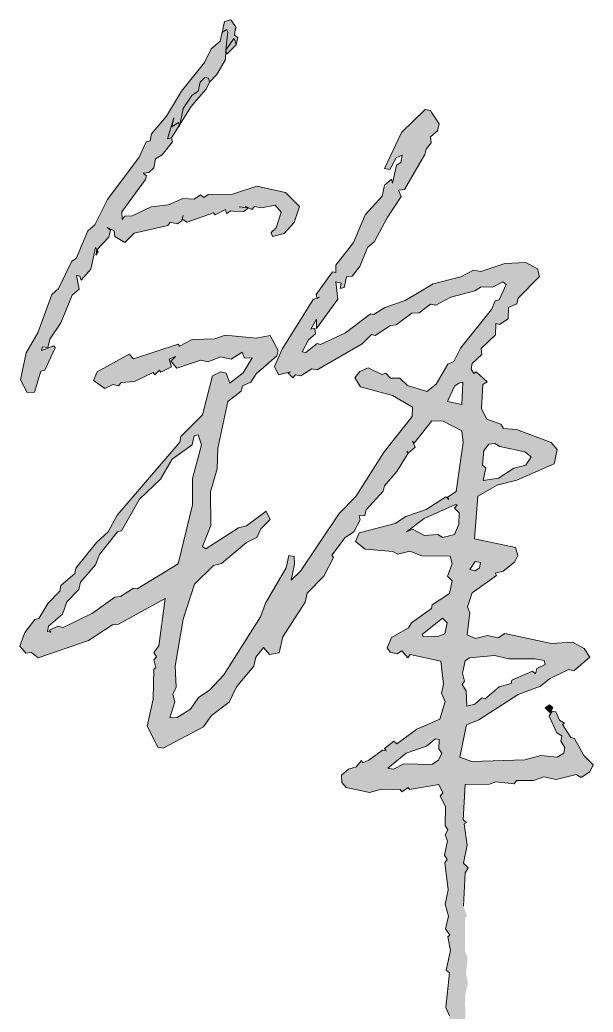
# Model space of a CAD drawing. Extents: x 2430613 to 2739493, y -1540945 to -971137.
# Drawn here: x 2628645 to 2628995, y -1276031 to -1275425 of the extents above; entities that cross this region are included whole.
import ezdxf

# ---------------------------------------------------------------- set-up
doc = ezdxf.new("R2010")
doc.units = 0
doc.header["$LTSCALE"] = 1000
doc.header["$MEASUREMENT"] = 0
doc.layers.get('0').update_dxf_attribs({"linetype": 'CONTINUOUS'})
doc.layers.add('0S-图框文字', color=51, linetype='CONTINUOUS', lineweight=18)
doc.layers.add('照明平面标注层', color=111, linetype='CONTINUOUS')

# ---------------------------------------------------------------- blocks, each defined once
blk = doc.blocks.new('BW-460928421', base_point=(-406732.85, -216322.27, -10798340.64))
at = {"layer": '0S-图框文字'}
for points in [[(-405805.57, -215590.72), (-405800.64, -215583.75), (-405799.78, -215585.08), (-405799.15, -215587.51), (-405798.21, -215583.12), (-405800.17, -215581.56), (-405799.87, -215578.25), (-405799.23, -215577.17), (-405800.1, -215575.84), (-405802.4, -215572.29), (-405806.44, -215573.34), (-405807.85, -215579.92), (-405805.19, -215578.19), (-405804.32, -215579.52)], [(-405812.99, -215690.02), (-405812.13, -215691.35), (-405805.71, -215688.13), (-405805.08, -215690.56), (-405802.42, -215688.83), (-405801.32, -215689.07), (-405794.51, -215689.38), (-405791.73, -215687.1), (-405789.66, -215688.12), (-405788.09, -215686.16), (-405783.71, -215687.09), (-405775.33, -215685.44), (-405771.65, -215689.67), (-405774.85, -215699.3), (-405777.74, -215702.12), (-405777.11, -215704.55), (-405769.83, -215702.66), (-405763.81, -215695.92), (-405760.61, -215686.29), (-405769.07, -215677.61), (-405786.62, -215673.86), (-405801.41, -215678.73), (-405816.37, -215678.98), (-405819.03, -215680.71), (-405820.99, -215679.14), (-405824.98, -215681.73), (-405831.79, -215681.42), (-405840.64, -215685.27), (-405851.21, -215686.45), (-405862.71, -215692.02), (-405867.33, -215692.18), (-405868.9, -215694.14), (-405869.06, -215689.52), (-405854.51, -215669.7), (-405854.04, -215667.5), (-405856, -215665.94), (-405852.48, -215665.55), (-405849.58, -215662.72), (-405849.35, -215661.63), (-405848.41, -215657.24), (-405844.42, -215654.65), (-405838.17, -215646.82), (-405838.79, -215644.39), (-405841.22, -215645.02), (-405837.32, -215632.1), (-405838.49, -215637.58), (-405834.5, -215634.99), (-405834.02, -215636.83), (-405833.6, -215636.16), (-405831.53, -215626.45), (-405826.37, -215618.38), (-405822.38, -215615.8), (-405821.21, -215610.31), (-405818.31, -215607.49), (-405816.12, -215607.96), (-405815.49, -215610.39), (-405811.03, -215605.61), (-405805.64, -215596.44), (-405805.57, -215590.72), (-405804.32, -215579.52), (-405805.19, -215578.19), (-405807.85, -215579.92), (-405809.02, -215585.4), (-405814.57, -215589.95), (-405818.63, -215598.25), (-405832.71, -215615.88), (-405841.7, -215631.16), (-405850.86, -215641.82), (-405851.79, -215646.2), (-405854.22, -215646.83), (-405858.52, -215656.23), (-405877.76, -215681.93), (-405883.49, -215693.2), (-405879.31, -215707.47), (-405876.95, -215705.03), (-405876.02, -215700.65), (-405877.97, -215699.08), (-405873.82, -215701.12), (-405873.43, -215704.64), (-405867.32, -215708.24), (-405861.53, -215702.59), (-405841.02, -215697.8), (-405839.45, -215695.84), (-405835.07, -215696.77), (-405832.41, -215695.05), (-405832.17, -215693.95), (-405829.12, -215695.75)], [(-405805.57, -215590.72), (-405804.94, -215593.15), (-405799.15, -215587.51), (-405799.78, -215585.08), (-405800.64, -215583.75)], [(-405815.49, -215610.39), (-405816.12, -215607.96), (-405818.31, -215607.49), (-405821.21, -215610.31), (-405822.38, -215615.8), (-405826.37, -215618.38), (-405831.53, -215626.45), (-405833.6, -215636.16), (-405826.68, -215625.2), (-405823.55, -215621.28), (-405817.52, -215614.54)], [(-405680.07, -215647.3), (-405680.47, -215643.78), (-405676.24, -215640.09), (-405675.3, -215635.71), (-405679.62, -215629.05), (-405680.48, -215627.72), (-405683.77, -215627.02), (-405697.92, -215640.81), (-405689.87, -215664.66), (-405683.9, -215654.51), (-405683.2, -215651.22)], [(-405834.02, -215636.83), (-405834.5, -215634.99), (-405838.49, -215637.58), (-405837.32, -215632.1), (-405841.22, -215645.02), (-405838.79, -215644.39)], [(-405689.87, -215664.66), (-405697.92, -215640.81), (-405698.24, -215641.13), (-405708.64, -215662.99), (-405705.35, -215663.69), (-405701.52, -215656.48), (-405697.76, -215654.99), (-405698.7, -215659.37), (-405701.36, -215661.1), (-405703.7, -215672.06), (-405704.32, -215669.64), (-405708.55, -215673.32), (-405709.95, -215679.9), (-405720.43, -215691.42), (-405727.47, -215708.26), (-405734.87, -215717.54), (-405731.01, -215728.99), (-405728.39, -215728.7), (-405723.69, -215722.82), (-405718.93, -215711.23), (-405714.7, -215707.55), (-405707.04, -215693.13), (-405698.52, -215680.05), (-405700.01, -215676.29), (-405696.49, -215675.9)], [(-405885.17, -215711.31), (-405884.3, -215712.64), (-405879.31, -215707.47), (-405883.49, -215693.2), (-405885.65, -215697.45), (-405889.87, -215701.13), (-405896.91, -215717.97), (-405899.57, -215719.7), (-405907.7, -215736.3), (-405911.92, -215739.99), (-405914.33, -215746.68), (-405905.58, -215755.19), (-405899.39, -215740.37), (-405895.17, -215736.68), (-405896.82, -215728.31), (-405894.63, -215728.78), (-405894, -215731.2), (-405887.97, -215724.46)], [(-405884.3, -215712.64), (-405885.01, -215715.93), (-405883.44, -215713.97)], [(-405737.14, -215742.88), (-405738.33, -215732.31), (-405735.04, -215733.01), (-405735.74, -215736.3), (-405733.31, -215735.67), (-405731.91, -215729.1), (-405731.01, -215728.99), (-405734.87, -215717.54), (-405738.42, -215721.98), (-405738.26, -215726.6), (-405740.45, -215726.13), (-405750.3, -215740.08), (-405749.75, -215742.2), (-405748.34, -215741.64), (-405749.67, -215742.5), (-405749.75, -215742.2), (-405752.1, -215743.13), (-405771.18, -215773.45), (-405775.71, -215783.95), (-405773.36, -215789.04), (-405766.08, -215787.15), (-405767.41, -215788.01), (-405764.58, -215790.91), (-405763.02, -215788.95), (-405759.73, -215789.65), (-405753.08, -215785.34), (-405749.79, -215786.04), (-405722.32, -215770.12), (-405718.42, -215766.31), (-405722.08, -215755.45), (-405732.35, -215763.39), (-405747.61, -215770.45), (-405749.8, -215769.99), (-405756.69, -215775.4), (-405758.88, -215774.93), (-405755.05, -215767.72), (-405750.83, -215764.04), (-405751.22, -215760.51), (-405753.65, -215761.14), (-405750.05, -215755.03), (-405750.13, -215760.75)], [(-405613.83, -215729.07), (-405615.09, -215724.21), (-405622.29, -215720.38), (-405635.06, -215721.1), (-405649.85, -215725.97), (-405654.24, -215725.03), (-405661.99, -215729.11), (-405667.64, -215730.57), (-405664.26, -215740.58), (-405653.52, -215737.79), (-405649.53, -215735.21), (-405642.72, -215735.51), (-405636.3, -215732.3), (-405634.34, -215733.86), (-405638.64, -215743.26), (-405641.06, -215743.89), (-405643.33, -215749.14), (-405656.01, -215765.02), (-405651.39, -215778.71), (-405649.18, -215776.55), (-405649.57, -215773.03), (-405640.89, -215764.56), (-405640.58, -215757.75), (-405638.39, -215758.22), (-405633.07, -215754.77), (-405632.76, -215747.95), (-405627.67, -215745.6), (-405626.97, -215742.31)], [(-405680.45, -215745.81), (-405677.16, -215746.51), (-405668.08, -215741.57), (-405664.26, -215740.58), (-405667.64, -215730.57), (-405678.97, -215733.51), (-405696.03, -215743.63), (-405708.4, -215747.87), (-405715.05, -215752.18), (-405717.25, -215751.71), (-405722.08, -215755.45), (-405718.42, -215766.31), (-405716.53, -215764.47), (-405714.34, -215764.94), (-405705.03, -215758.9), (-405701.5, -215758.51), (-405691.96, -215751.38), (-405687.34, -215751.21)], [(-405906.42, -215757.21), (-405905.58, -215755.19), (-405914.33, -215746.68), (-405920.36, -215763.41), (-405925.73, -215772.53), (-405913.41, -215780.5), (-405909.7, -215772.56), (-405910.56, -215771.23), (-405918.08, -215774.21), (-405917.61, -215772.02), (-405914.37, -215772.38), (-405913.15, -215767.24)], [(-405773.61, -215774.08), (-405778.55, -215765), (-405786.92, -215766.65), (-405806.03, -215764.87), (-405812.22, -215766.99), (-405826.07, -215767.47), (-405833.82, -215771.55), (-405834.69, -215770.22), (-405858.6, -215778.24), (-405855.11, -215790.16), (-405849.86, -215787.62), (-405849, -215788.95), (-405846.1, -215786.13), (-405845.24, -215787.46), (-405838.82, -215784.24), (-405840.08, -215779.39), (-405836.32, -215777.9), (-405839.22, -215780.72), (-405835.53, -215784.94), (-405820.74, -215780.07), (-405816.35, -215781.01), (-405808.84, -215778.03), (-405802.26, -215779.43), (-405795.61, -215775.12), (-405794.12, -215778.88), (-405789.5, -215778.72), (-405794.89, -215787.88), (-405803.11, -215794.15), (-405805.23, -215787.97), (-405808.52, -215787.27), (-405813.6, -215789.62), (-405819.85, -215813.51), (-405832.99, -215826.76), (-405833.69, -215830.04), (-405840.96, -215838.53), (-405839.66, -215842.98), (-405838.22, -215840.54), (-405826.02, -215831.68), (-405824.85, -215826.2), (-405822.42, -215825.57), (-405820.3, -215831.75), (-405825.84, -215852.35), (-405825.83, -215868.41), (-405828.74, -215880.29), (-405819.53, -215911.77), (-405813.11, -215905.51), (-405808.25, -215904.25), (-405792.92, -215891.48), (-405786.5, -215888.26), (-405784.23, -215883.01), (-405778.44, -215877.37), (-405780.8, -215872.28), (-405793, -215881.14), (-405797.86, -215882.4), (-405817.81, -215895.34), (-405819.77, -215893.77), (-405814.77, -215881.08), (-405814.95, -215860.41), (-405810.81, -215846.39), (-405810.43, -215833.86), (-405804.35, -215805.35), (-405796.13, -215799.08), (-405795.43, -215795.79), (-405790.34, -215793.44), (-405786.98, -215788.42), (-405774.31, -215777.37)], [(-405654.97, -215782.19), (-405651.39, -215778.71), (-405656.01, -215765.02), (-405662.1, -215772.65), (-405666.17, -215780.95), (-405669.92, -215782.44), (-405675.18, -215791.38), (-405666.21, -215796.56), (-405665.92, -215795.91), (-405663.26, -215794.18), (-405660.83, -215793.55), (-405661.1, -215799.51), (-405649.19, -215806.38), (-405648.53, -215795.03), (-405645.87, -215793.3), (-405652.61, -215787.28), (-405653.94, -215788.14), (-405655.67, -215785.48)], [(-405913.41, -215780.5), (-405925.73, -215772.53), (-405927.55, -215775.63), (-405931.06, -215792.08), (-405926.98, -215799.83), (-405922.36, -215799.67), (-405918.46, -215786.74), (-405916.03, -215786.11)], [(-405858.6, -215778.24), (-405861.85, -215779.33), (-405864.67, -215776.44), (-405884.16, -215787.18), (-405886.42, -215792.43), (-405879.45, -215797.36), (-405874.36, -215795), (-405871.07, -215795.7), (-405869.51, -215793.74), (-405861.37, -215793.19), (-405855.11, -215790.16)], [(-405710.97, -215788.39), (-405718.55, -215784.68), (-405723.64, -215787.03), (-405726.76, -215790.95), (-405723.31, -215796.27), (-405706.79, -215800.77)], [(-405627.99, -215822.34), (-405635.9, -215821.8), (-405637.63, -215819.14), (-405637.77, -215819.09), (-405632.76, -215833.93), (-405622.89, -215836.04), (-405618.97, -215839.17), (-405622.34, -215844.18), (-405628.75, -215845.84), (-405626.41, -215852.76), (-405604.95, -215843.3), (-405603.08, -215834.53), (-405606.77, -215830.31)], [(-405708.69, -215856.71), (-405701.11, -215848.01), (-405694.45, -215837.36), (-405699.05, -215823.73), (-405708.87, -215836.04), (-405726.15, -215863.3), (-405736.4, -215873.73), (-405759.93, -215908.83), (-405765.72, -215914.47), (-405763.62, -215904.6), (-405763.78, -215899.98), (-405767.07, -215899.28), (-405768.71, -215906.96), (-405781.29, -215928.35), (-405784.26, -215936.88), (-405803.37, -215966.98), (-405799.46, -215980.36), (-405799.1, -215979.57), (-405788.38, -215966.96), (-405787.21, -215961.47), (-405782.52, -215955.6), (-405778.84, -215959.82), (-405772.89, -215958.8), (-405770.78, -215948.93), (-405757.1, -215927.78), (-405755.93, -215922.29), (-405745.68, -215911.87), (-405739.82, -215900.51), (-405740.68, -215899.18), (-405732.63, -215888.29), (-405727.3, -215884.84), (-405723.47, -215877.63), (-405724.1, -215875.2), (-405720.58, -215874.81), (-405719.88, -215871.52), (-405709.4, -215860)], [(-405819.53, -215911.77), (-405828.74, -215880.29), (-405834.64, -215904.36), (-405859.68, -215919.65), (-405861.88, -215919.18), (-405869.86, -215924.36), (-405873.38, -215924.75), (-405886.92, -215934.47), (-405904.84, -215943.26), (-405908.13, -215942.56), (-405913.22, -215944.91), (-405912.36, -215946.24), (-405914.55, -215945.77), (-405913.85, -215942.48), (-405905.4, -215935.12), (-405902.66, -215927.67), (-405895.31, -215920.07), (-405894.38, -215915.69), (-405885.22, -215905.03), (-405882.72, -215898.68), (-405871.77, -215884.97), (-405869.35, -215884.34), (-405858.32, -215864.91), (-405845.42, -215852.76), (-405839.66, -215842.98), (-405840.96, -215838.53), (-405871.86, -215874.63), (-405877.49, -215884.9), (-405884.61, -215891.4), (-405897.12, -215907.08), (-405897.83, -215910.36), (-405906.28, -215917.73), (-405906.98, -215921.02), (-405914.33, -215928.62), (-405919.73, -215937.79), (-405922.15, -215938.42), (-405928.41, -215946.26), (-405931.38, -215954.79), (-405927.69, -215959.02), (-405924.17, -215958.62), (-405920.25, -215961.75), (-405889.33, -215951.15), (-405874.7, -215941.67), (-405871.17, -215941.27), (-405842.61, -215925.58), (-405846.5, -215954.56), (-405849.62, -215958.48), (-405847.9, -215961.14), (-405849.46, -215963.1), (-405848.21, -215967.95), (-405849.54, -215968.81), (-405849.99, -215987.06), (-405853.5, -216003.51), (-405847.07, -216016.34), (-405843.78, -216017.04), (-405819.2, -216003.94), (-405814.27, -215996.97), (-405803.4, -215988.97), (-405799.46, -215980.36), (-405803.37, -215966.98), (-405806.7, -215972.22), (-405815.62, -215981.78), (-405822.27, -215986.09), (-405827.2, -215993.07), (-405835.18, -215998.24), (-405839.8, -215998.4), (-405836.6, -215988.77), (-405837.86, -215983.92), (-405835.82, -215979.76), (-405836.54, -215967), (-405831.56, -215938.26), (-405824.68, -215916.8)], [(-405677.8, -215886.71), (-405684.23, -215887.15), (-405691.44, -215883.32), (-405695.2, -215884.81), (-405684.32, -215876.81), (-405681.56, -215875.57), (-405683.02, -215871.24), (-405683.15, -215871.33), (-405695.52, -215875.57), (-405702.17, -215879.88), (-405724.01, -215885.54), (-405726.28, -215890.79), (-405720.4, -215895.48), (-405703.49, -215896.8), (-405700.43, -215898.59), (-405693.15, -215896.71), (-405685.71, -215899.44), (-405673.45, -215899.6)], [(-405657.92, -215945.64), (-405667.64, -215916.82), (-405668.85, -215922.53), (-405679.5, -215929.43), (-405679.97, -215931.62), (-405682.24, -215933.27), (-405676.71, -215940.43), (-405673.23, -215937.64), (-405670.4, -215940.54), (-405671.75, -215946.84), (-405658.98, -215963.36), (-405656.6, -215961.82), (-405652.58, -215961.47), (-405657.05, -215948.22), (-405658.18, -215947.73)], [(-405671.75, -215946.84), (-405671.81, -215947.12), (-405675.56, -215948.61), (-405684.8, -215948.93), (-405685.67, -215947.6), (-405676.71, -215940.43), (-405682.24, -215933.27), (-405692.17, -215940.48), (-405693.97, -215943.53), (-405704.38, -215949.34), (-405706.88, -215955.68), (-405705.15, -215958.34), (-405700.77, -215959.28), (-405698.11, -215957.55), (-405694.42, -215961.78), (-405692.86, -215959.82), (-405674.22, -215963.8), (-405672.64, -215977.89), (-405673.81, -215983.37), (-405671.46, -215988.46), (-405672.2, -215990.79), (-405656.97, -216002.12), (-405650.93, -215999.72), (-405641.69, -215993.73), (-405644.71, -215984.78), (-405647.03, -215986.79), (-405649.22, -215986.33), (-405653.45, -215990.01), (-405658.3, -215991.27), (-405658.62, -215982.03), (-405661.21, -215978.04), (-405659.64, -215976.08), (-405660.9, -215971.22), (-405659.26, -215963.55), (-405658.98, -215963.36)], [(-405592.62, -215952.93), (-405593.81, -215952.29), (-405606.58, -215953.01), (-405635.08, -215946.93), (-405639.07, -215949.51), (-405645.65, -215948.11), (-405652.93, -215950), (-405657.05, -215948.22), (-405652.58, -215961.47), (-405641.41, -215960.48), (-405632.64, -215962.35), (-405616.59, -215962.33), (-405611.11, -215963.5), (-405610.48, -215965.93), (-405615.57, -215968.28), (-405616.27, -215971.57), (-405618.23, -215970.01), (-405630.83, -215975.35), (-405631.3, -215977.54), (-405638.58, -215979.43), (-405644.71, -215984.78), (-405641.69, -215993.73), (-405626.98, -215984.19), (-405613.29, -215979.09), (-405607.73, -215974.54), (-405596.22, -215968.97), (-405592.94, -215969.67), (-405588.29, -215965.76)], [(-405586.61, -215956.12), (-405592.62, -215952.93), (-405588.29, -215965.76), (-405583.15, -215961.44)], [(-405658.44, -216002.7), (-405656.97, -216002.12), (-405672.2, -215990.79), (-405674.89, -215999.19), (-405688.82, -216005.39), (-405690.64, -216006.71), (-405683.39, -216015.93), (-405683.02, -216015.8), (-405677.46, -216011.25), (-405675.27, -216011.72), (-405675.35, -216017.44), (-405673.62, -216020.1), (-405675.65, -216024.25), (-405676.44, -216024.76), (-405659.72, -216046), (-405659.35, -216039.19), (-405644.4, -216038.94), (-405640.64, -216037.45), (-405629.44, -216038.69), (-405627.88, -216036.73), (-405627.19, -216036.73), (-405631.37, -216024.34), (-405655.21, -216025.17), (-405662.66, -216022.44)], [(-405605.76, -215992.16), (-405607.72, -215990.59), (-405610.38, -215992.32), (-405607.55, -215995.21)], [(-405586.78, -216021.43), (-405592.58, -216011.02), (-405594.78, -216010.55), (-405599.95, -216002.57), (-405598.62, -216001.7), (-405601.68, -215999.91), (-405604.03, -215994.82), (-405606.22, -215994.35), (-405608.02, -215997.41), (-405603.31, -216007.58), (-405600.26, -216009.38), (-405600.96, -216012.67), (-405598.37, -216016.66), (-405599.07, -216019.95), (-405603.07, -216022.54), (-405613.17, -216021.53), (-405622.88, -216024.04), (-405631.37, -216024.34), (-405627.19, -216036.73), (-405617.54, -216036.65), (-405611.36, -216034.53), (-405603.68, -216036.16), (-405591.55, -216033.02), (-405588.49, -216034.82), (-405583.17, -216031.37), (-405581.14, -216027.22)], [(-405658.06, -216076.15), (-405659.88, -216063.15), (-405658.55, -216062.29), (-405660.51, -216060.72), (-405659.72, -216046), (-405676.44, -216024.76), (-405679.64, -216026.84), (-405696.79, -216026.62), (-405703.21, -216029.83), (-405706.5, -216029.13), (-405695.39, -216020.04), (-405683.39, -216015.93), (-405690.64, -216006.71), (-405701.03, -216014.25), (-405702.99, -216012.69), (-405708.55, -216017.23), (-405707.68, -216018.56), (-405709.88, -216018.09), (-405718.09, -216024.37), (-405721.85, -216025.86), (-405722.71, -216024.53), (-405725.84, -216028.45), (-405730.69, -216029.7), (-405734.92, -216033.39), (-405734.76, -216038.01), (-405731.94, -216040.9), (-405717.68, -216043.94), (-405710.4, -216042.06), (-405698.97, -216042.2), (-405698.11, -216043.53), (-405694.12, -216040.94), (-405693.25, -216042.27), (-405675.4, -216039.2), (-405673.05, -216044.29), (-405674.61, -216046.25), (-405671.4, -216052.67), (-405671.54, -216064.1), (-405669.82, -216066.76), (-405671.62, -216069.82), (-405670.13, -216073.58), (-405672, -216082.35), (-405670.27, -216085.01), (-405671.84, -216086.97), (-405669.63, -216103.49), (-405671.5, -216112.26), (-405669.61, -216119.54), (-405671.25, -216127.21), (-405668.66, -216131.21), (-405669.99, -216132.07), (-405668.34, -216140.44), (-405670.91, -216152.51), (-405668.96, -216154.07), (-405671.21, -216175.37), (-405668.85, -216180.46), (-405671.19, -216191.42), (-405669.47, -216194.08), (-405671.26, -216197.14), (-405671.34, -216202.86), (-405669.38, -216204.42), (-405671.88, -216210.76), (-405671.63, -216225.72), (-405675.53, -216238.64), (-405674.58, -216250.31), (-405676.15, -216252.27), (-405674.42, -216254.93), (-405677.08, -216256.66), (-405675.12, -216258.22), (-405676.53, -216264.8), (-405675.34, -216275.37), (-405677.14, -216278.42), (-405675.42, -216281.08), (-405677.99, -216293.15), (-405670.44, -216322.27), (-405669.83, -216308.64), (-405664.22, -216282.33), (-405665.71, -216278.57), (-405665.49, -216261.42), (-405663.69, -216258.37), (-405665.65, -216256.8), (-405663.85, -216253.75), (-405664.88, -216247.8), (-405660.9, -216229.16), (-405658.65, -216207.86), (-405658.74, -216197.52), (-405660.46, -216194.86), (-405658.9, -216192.9), (-405659.47, -216168.7), (-405657.6, -216159.93), (-405658.85, -216155.08), (-405657.84, -216144.98), (-405659.34, -216141.22), (-405659.51, -216120.55), (-405658.18, -216119.68), (-405660.3, -216113.5), (-405659.38, -216093.06), (-405657.58, -216090.01), (-405660.4, -216087.11)]]:
    blk.add_hatch(color=256, dxfattribs=at).paths.add_polyline_path(points)
h = blk.add_hatch(color=256, dxfattribs=at)
h.paths.add_polyline_path([(-405670.22, -215805.31), (-405666.21, -215796.56), (-405675.18, -215791.38), (-405677.12, -215794.66), (-405682.67, -215799.21), (-405694.5, -215795.54), (-405699.28, -215791.08), (-405705, -215791.01), (-405707.82, -215788.11), (-405710.24, -215788.74), (-405710.97, -215788.39), (-405706.79, -215800.77), (-405703.81, -215801.58), (-405691.59, -215808.77), (-405691.66, -215814.49), (-405699.05, -215823.73), (-405695.11, -215835.4), (-405694.15, -215836.89), (-405689.92, -215833.2), (-405691.41, -215829.44), (-405690.55, -215830.77), (-405679.6, -215817.06), (-405672.79, -215817.37), (-405661.43, -215823.23), (-405660.64, -215830.28), (-405664.76, -215860.35), (-405670.08, -215863.8), (-405669.22, -215865.13), (-405671.18, -215863.57), (-405683.02, -215871.24), (-405681.56, -215875.57), (-405665.3, -215868.26), (-405664.21, -215868.49), (-405665.77, -215870.45), (-405662.95, -215873.35), (-405663.26, -215880.16), (-405665.76, -215886.5), (-405673.04, -215888.39), (-405676.09, -215886.59), (-405677.8, -215886.71), (-405673.45, -215899.6), (-405668.56, -215899.66), (-405667.31, -215904.51), (-405669.64, -215910.88), (-405668.88, -215913.15), (-405667.22, -215914.85), (-405667.64, -215916.82), (-405657.92, -215945.64), (-405656.47, -215934.34), (-405657.96, -215930.58), (-405655, -215922.04), (-405640.13, -215911.46), (-405640.99, -215910.13), (-405636.14, -215908.87), (-405629.25, -215903.46), (-405627.22, -215899.31), (-405628.48, -215894.46), (-405653.69, -215889.08), (-405651.6, -215863.16), (-405639.86, -215856.49), (-405627.73, -215853.35), (-405626.41, -215852.76), (-405628.75, -215845.84), (-405629.62, -215846.07), (-405638.93, -215852.1), (-405648.4, -215853.52), (-405646.77, -215845.85), (-405648.72, -215844.28), (-405647.95, -215835.28), (-405644.82, -215831.36), (-405641.3, -215830.96), (-405638.24, -215832.76), (-405632.76, -215833.93), (-405637.77, -215819.09), (-405646.17, -215816.17), (-405649.38, -215809.75), (-405649.19, -215806.38), (-405661.1, -215799.51), (-405661.44, -215807.18)])
h.paths.add_polyline_path([(-405653.21, -215902.94), (-405649.92, -215903.64), (-405650.62, -215906.93), (-405653.29, -215908.65), (-405656.57, -215907.95)], flags=16)
for p, q in [((-405815.49, -215610.39, -4.41), (-405817.52, -215614.54, -4.41)), ((-405817.52, -215614.54, -4.41), (-405823.55, -215621.28, -4.41)), ((-405823.55, -215621.28, -4.41), (-405826.68, -215625.2, -4.41)), ((-405826.68, -215625.2, -4.41), (-405838.79, -215644.39, -4.41)), ((-405675.3, -215635.71, -4.41), (-405679.62, -215629.05, -4.41)), ((-405680.47, -215643.78, -4.41), (-405676.24, -215640.09, -4.41)), ((-405676.24, -215640.09, -4.41), (-405675.3, -215635.71, -4.41)), ((-405683.2, -215651.22, -4.41), (-405680.07, -215647.3, -4.41)), ((-405680.07, -215647.3, -4.41), (-405680.47, -215643.78, -4.41)), ((-405683.9, -215654.51, -4.41), (-405683.2, -215651.22, -4.41)), ((-405696.49, -215675.9, -4.41), (-405683.9, -215654.51, -4.41)), ((-405700.01, -215676.29, -4.41), (-405696.49, -215675.9, -4.41)), ((-405698.52, -215680.05, -4.41), (-405700.01, -215676.29, -4.41)), ((-405707.04, -215693.13, -4.41), (-405698.52, -215680.05, -4.41)), ((-405714.7, -215707.55, -4.41), (-405707.04, -215693.13, -4.41)), ((-405718.93, -215711.23, -4.41), (-405714.7, -215707.55, -4.41)), ((-405723.69, -215722.82, -4.41), (-405718.93, -215711.23, -4.41)), ((-405728.39, -215728.7, -4.41), (-405723.69, -215722.82, -4.41)), ((-405654.24, -215725.03, -4.41), (-405661.99, -215729.11, -4.41)), ((-405649.85, -215725.97, -4.41), (-405654.24, -215725.03, -4.41)), ((-405635.06, -215721.1, -4.41), (-405649.85, -215725.97, -4.41)), ((-405622.29, -215720.38, -4.41), (-405635.06, -215721.1, -4.41)), ((-405615.09, -215724.21, -4.41), (-405622.29, -215720.38, -4.41)), ((-405613.83, -215729.07, -4.41), (-405615.09, -215724.21, -4.41)), ((-405737.14, -215742.88, -4.41), (-405738.33, -215732.31, -4.41)), ((-405738.33, -215732.31, -4.41), (-405735.04, -215733.01, -4.41)), ((-405733.31, -215735.67, -4.41), (-405731.91, -215729.1, -4.41)), ((-405731.91, -215729.1, -4.41), (-405728.39, -215728.7, -4.41)), ((-405661.99, -215729.11, -4.41), (-405678.97, -215733.51, -4.41)), ((-405626.97, -215742.31, -4.41), (-405613.83, -215729.07, -4.41)), ((-405735.04, -215733.01, -4.41), (-405735.74, -215736.3, -4.41)), ((-405735.74, -215736.3, -4.41), (-405733.31, -215735.67, -4.41)), ((-405678.97, -215733.51, -4.41), (-405696.03, -215743.63, -4.41)), ((-405750.13, -215760.75, -4.41), (-405737.14, -215742.88, -4.41)), ((-405696.03, -215743.63, -4.41), (-405708.4, -215747.87, -4.41)), ((-405627.67, -215745.6, -4.41), (-405626.97, -215742.31, -4.41)), ((-405708.4, -215747.87, -4.41), (-405715.05, -215752.18, -4.41)), ((-405633.07, -215754.77, -4.41), (-405632.76, -215747.95, -4.41)), ((-405632.76, -215747.95, -4.41), (-405627.67, -215745.6, -4.41)), ((-405753.65, -215761.14, -4.41), (-405750.05, -215755.03, -4.41)), ((-405750.05, -215755.03, -4.41), (-405750.13, -215760.75, -4.41)), ((-405717.25, -215751.71, -4.41), (-405732.35, -215763.39, -4.41)), ((-405715.05, -215752.18, -4.41), (-405717.25, -215751.71, -4.41)), ((-405638.39, -215758.22, -4.41), (-405633.07, -215754.77, -4.41)), ((-405751.22, -215760.51, -4.41), (-405753.65, -215761.14, -4.41)), ((-405750.83, -215764.04, -4.41), (-405751.22, -215760.51, -4.41)), ((-405640.89, -215764.56, -4.41), (-405640.58, -215757.75, -4.41)), ((-405640.58, -215757.75, -4.41), (-405638.39, -215758.22, -4.41)), ((-405758.88, -215774.93, -4.41), (-405755.05, -215767.72, -4.41)), ((-405755.05, -215767.72, -4.41), (-405750.83, -215764.04, -4.41)), ((-405732.35, -215763.39, -4.41), (-405747.61, -215770.45, -4.41)), ((-405649.57, -215773.03, -4.41), (-405640.89, -215764.56, -4.41)), ((-405749.8, -215769.99, -4.41), (-405756.69, -215775.4, -4.41)), ((-405747.61, -215770.45, -4.41), (-405749.8, -215769.99, -4.41)), ((-405649.18, -215776.55, -4.41), (-405649.57, -215773.03, -4.41)), ((-405756.69, -215775.4, -4.41), (-405758.88, -215774.93, -4.41)), ((-405654.97, -215782.19, -4.41), (-405649.18, -215776.55, -4.41)), ((-405655.67, -215785.48, -4.41), (-405654.97, -215782.19, -4.41)), ((-405653.94, -215788.14, -4.41), (-405655.67, -215785.48, -4.41)), ((-405652.61, -215787.28, -4.41), (-405653.94, -215788.14, -4.41)), ((-405645.87, -215793.3, -4.41), (-405652.61, -215787.28, -4.41)), ((-405649.38, -215809.75, -4.41), (-405648.53, -215795.03, -4.41)), ((-405648.53, -215795.03, -4.41), (-405645.87, -215793.3, -4.41)), ((-405646.17, -215816.17, -4.41), (-405649.38, -215809.75, -4.41)), ((-405637.63, -215819.14, -4.41), (-405646.17, -215816.17, -4.41)), ((-405635.9, -215821.8, -4.41), (-405637.63, -215819.14, -4.41)), ((-405627.99, -215822.34, -4.41), (-405635.9, -215821.8, -4.41)), ((-405606.77, -215830.31, -4.41), (-405627.99, -215822.34, -4.41)), ((-405603.08, -215834.53, -4.41), (-405606.77, -215830.31, -4.41)), ((-405604.95, -215843.3, -4.41), (-405603.08, -215834.53, -4.41)), ((-405627.73, -215853.35, -4.41), (-405604.95, -215843.3, -4.41)), ((-405639.86, -215856.49, -4.41), (-405627.73, -215853.35, -4.41)), ((-405651.6, -215863.16, -4.41), (-405639.86, -215856.49, -4.41)), ((-405653.69, -215889.08, -4.41), (-405651.6, -215863.16, -4.41)), ((-405628.48, -215894.46, -4.41), (-405653.69, -215889.08, -4.41)), ((-405627.22, -215899.31, -4.41), (-405628.48, -215894.46, -4.41)), ((-405629.25, -215903.46, -4.41), (-405627.22, -215899.31, -4.41)), ((-405636.14, -215908.87, -4.41), (-405629.25, -215903.46, -4.41)), ((-405655, -215922.04, -4.41), (-405640.13, -215911.46, -4.41)), ((-405640.99, -215910.13, -4.41), (-405636.14, -215908.87, -4.41)), ((-405640.13, -215911.46, -4.41), (-405640.99, -215910.13, -4.41)), ((-405657.96, -215930.58, -4.41), (-405655, -215922.04, -4.41)), ((-405656.47, -215934.34, -4.41), (-405657.96, -215930.58, -4.41)), ((-405658.18, -215947.73, -4.41), (-405656.47, -215934.34, -4.41)), ((-405652.93, -215950, -4.41), (-405658.18, -215947.73, -4.41)), ((-405645.65, -215948.11, -4.41), (-405652.93, -215950, -4.41)), ((-405639.07, -215949.51, -4.41), (-405645.65, -215948.11, -4.41)), ((-405635.08, -215946.93, -4.41), (-405639.07, -215949.51, -4.41)), ((-405606.58, -215953.01, -4.41), (-405635.08, -215946.93, -4.41)), ((-405593.81, -215952.29, -4.41), (-405606.58, -215953.01, -4.41)), ((-405586.61, -215956.12, -4.41), (-405593.81, -215952.29, -4.41)), ((-405583.15, -215961.44, -4.41), (-405586.61, -215956.12, -4.41)), ((-405592.94, -215969.67, -4.41), (-405583.15, -215961.44, -4.41)), ((-405613.29, -215979.09, -4.41), (-405607.73, -215974.54, -4.41)), ((-405607.73, -215974.54, -4.41), (-405596.22, -215968.97, -4.41)), ((-405596.22, -215968.97, -4.41), (-405592.94, -215969.67, -4.41)), ((-405626.98, -215984.19, -4.41), (-405613.29, -215979.09, -4.41)), ((-405650.93, -215999.72, -4.41), (-405626.98, -215984.19, -4.41)), ((-405606.22, -215994.35, -4.41), (-405608.02, -215997.41, -4.41)), ((-405608.02, -215997.41, -4.41), (-405603.31, -216007.58, -4.41)), ((-405604.03, -215994.82, -4.41), (-405606.22, -215994.35, -4.41)), ((-405601.68, -215999.91, -4.41), (-405604.03, -215994.82, -4.41)), ((-405662.66, -216022.44, -4.41), (-405658.44, -216002.7, -4.41)), ((-405658.44, -216002.7, -4.41), (-405650.93, -215999.72, -4.41)), ((-405598.62, -216001.7, -4.41), (-405601.68, -215999.91, -4.41)), ((-405599.95, -216002.57, -4.41), (-405598.62, -216001.7, -4.41)), ((-405594.78, -216010.55, -4.41), (-405599.95, -216002.57, -4.41)), ((-405603.31, -216007.58, -4.41), (-405600.26, -216009.38, -4.41)), ((-405600.26, -216009.38, -4.41), (-405600.96, -216012.67, -4.41)), ((-405592.58, -216011.02, -4.41), (-405594.78, -216010.55, -4.41)), ((-405586.78, -216021.43, -4.41), (-405592.58, -216011.02, -4.41)), ((-405600.96, -216012.67, -4.41), (-405598.37, -216016.66, -4.41)), ((-405598.37, -216016.66, -4.41), (-405599.07, -216019.95, -4.41)), ((-405655.21, -216025.17, -4.41), (-405662.66, -216022.44, -4.41)), ((-405613.17, -216021.53, -4.41), (-405622.88, -216024.04, -4.41)), ((-405603.07, -216022.54, -4.41), (-405613.17, -216021.53, -4.41)), ((-405599.07, -216019.95, -4.41), (-405603.07, -216022.54, -4.41)), ((-405581.14, -216027.22, -4.41), (-405586.78, -216021.43, -4.41)), ((-405622.88, -216024.04, -4.41), (-405655.21, -216025.17, -4.41)), ((-405583.17, -216031.37, -4.41), (-405581.14, -216027.22, -4.41)), ((-405617.54, -216036.65, -4.41), (-405611.36, -216034.53, -4.41)), ((-405611.36, -216034.53, -4.41), (-405603.68, -216036.16, -4.41)), ((-405603.68, -216036.16, -4.41), (-405591.55, -216033.02, -4.41)), ((-405591.55, -216033.02, -4.41), (-405588.49, -216034.82, -4.41)), ((-405588.49, -216034.82, -4.41), (-405583.17, -216031.37, -4.41)), ((-405660.51, -216060.72, -4.41), (-405659.35, -216039.19, -4.41)), ((-405659.35, -216039.19, -4.41), (-405644.4, -216038.94, -4.41)), ((-405644.4, -216038.94, -4.41), (-405640.64, -216037.45, -4.41)), ((-405640.64, -216037.45, -4.41), (-405629.44, -216038.69, -4.41)), ((-405629.44, -216038.69, -4.41), (-405627.88, -216036.73, -4.41)), ((-405627.88, -216036.73, -4.41), (-405617.54, -216036.65, -4.41)), ((-405658.55, -216062.29, -4.41), (-405660.51, -216060.72, -4.41)), ((-405659.88, -216063.15, -4.41), (-405658.55, -216062.29, -4.41)), ((-405658.06, -216076.15, -4.41), (-405659.88, -216063.15, -4.41)), ((-405660.4, -216087.11, -4.41), (-405658.06, -216076.15, -4.41)), ((-405657.58, -216090.01, -4.41), (-405660.4, -216087.11, -4.41)), ((-405660.3, -216113.5, -4.41), (-405659.38, -216093.06, -4.41)), ((-405659.38, -216093.06, -4.41), (-405657.58, -216090.01, -4.41))]:
    blk.add_line(p, q, dxfattribs=at)
at = {"layer": '0S-图框文字', "elevation": -4.41}
for points in [[(-405807.85, -215579.92), (-405806.44, -215573.34), (-405802.4, -215572.29), (-405800.1, -215575.84), (-405799.23, -215577.17), (-405799.87, -215578.25), (-405800.17, -215581.56), (-405798.21, -215583.12), (-405799.15, -215587.51), (-405799.78, -215585.08), (-405800.64, -215583.75), (-405805.57, -215590.72), (-405804.94, -215593.15), (-405799.15, -215587.51)], [(-405804.32, -215579.52), (-405805.19, -215578.19), (-405807.85, -215579.92), (-405809.02, -215585.4), (-405814.57, -215589.95), (-405818.63, -215598.25), (-405832.71, -215615.88), (-405841.7, -215631.16), (-405850.86, -215641.82), (-405851.79, -215646.2), (-405854.22, -215646.83), (-405858.52, -215656.23), (-405877.76, -215681.93), (-405885.65, -215697.45), (-405889.87, -215701.13), (-405896.91, -215717.97), (-405899.57, -215719.7), (-405907.7, -215736.3), (-405911.92, -215739.99), (-405920.36, -215763.41), (-405927.55, -215775.63), (-405931.06, -215792.08), (-405926.98, -215799.83), (-405922.36, -215799.67), (-405918.46, -215786.74), (-405916.03, -215786.11), (-405909.7, -215772.56), (-405910.56, -215771.23), (-405918.08, -215774.21), (-405917.61, -215772.02), (-405914.37, -215772.38), (-405913.15, -215767.24), (-405906.42, -215757.21), (-405899.39, -215740.37), (-405895.17, -215736.68), (-405896.82, -215728.31), (-405894.63, -215728.78), (-405894, -215731.2), (-405887.97, -215724.46), (-405885.17, -215711.31), (-405884.3, -215712.64), (-405876.95, -215705.03), (-405876.02, -215700.65), (-405877.97, -215699.08), (-405873.82, -215701.12), (-405873.43, -215704.64), (-405867.32, -215708.24), (-405861.53, -215702.59), (-405841.02, -215697.8), (-405839.45, -215695.84), (-405835.07, -215696.77), (-405832.41, -215695.05), (-405832.17, -215693.95), (-405831.7, -215691.76), (-405832.17, -215693.95), (-405832.17, -215693.95), (-405829.12, -215695.75), (-405812.99, -215690.02), (-405812.13, -215691.35), (-405805.71, -215688.13), (-405805.08, -215690.56), (-405802.42, -215688.83), (-405802.42, -215688.83), (-405801.32, -215689.07), (-405794.51, -215689.38), (-405791.73, -215687.1), (-405797.33, -215686.48), (-405797.33, -215686.48), (-405791.73, -215687.1), (-405793.81, -215686.09), (-405789.66, -215688.12), (-405788.09, -215686.16), (-405783.71, -215687.09), (-405775.33, -215685.44), (-405771.65, -215689.67), (-405774.85, -215699.3), (-405777.74, -215702.12), (-405777.11, -215704.55), (-405769.83, -215702.66), (-405763.81, -215695.92), (-405760.61, -215686.29), (-405769.07, -215677.61), (-405786.62, -215673.86), (-405801.41, -215678.73), (-405816.37, -215678.98), (-405819.03, -215680.71), (-405820.99, -215679.14), (-405824.98, -215681.73), (-405831.79, -215681.42), (-405840.64, -215685.27), (-405851.21, -215686.45), (-405862.71, -215692.02), (-405867.33, -215692.18), (-405868.9, -215694.14), (-405869.06, -215689.52), (-405854.51, -215669.7), (-405854.04, -215667.5), (-405856, -215665.94), (-405852.48, -215665.55), (-405849.58, -215662.72), (-405849.35, -215661.63), (-405848.41, -215657.24), (-405844.42, -215654.65), (-405838.17, -215646.82), (-405838.79, -215644.39), (-405841.22, -215645.02), (-405837.32, -215632.1), (-405838.49, -215637.58), (-405834.5, -215634.99), (-405833.87, -215637.42), (-405831.53, -215626.45), (-405826.37, -215618.38), (-405822.38, -215615.8), (-405821.21, -215610.31), (-405818.31, -215607.49), (-405816.12, -215607.96), (-405815.49, -215610.39), (-405811.03, -215605.61), (-405805.64, -215596.44), (-405805.57, -215590.72), (-405804.32, -215579.52)], [(-405679.62, -215629.05), (-405680.48, -215627.72), (-405683.77, -215627.02), (-405698.24, -215641.13), (-405708.64, -215662.99), (-405705.35, -215663.69), (-405701.52, -215656.48), (-405697.76, -215654.99), (-405698.7, -215659.37), (-405701.36, -215661.1), (-405703.7, -215672.06), (-405704.32, -215669.64), (-405708.55, -215673.32), (-405709.95, -215679.9), (-405720.43, -215691.42), (-405727.47, -215708.26), (-405738.42, -215721.98), (-405738.26, -215726.6), (-405740.45, -215726.13), (-405750.3, -215740.08), (-405749.67, -215742.5), (-405748.34, -215741.64), (-405752.1, -215743.13), (-405771.18, -215773.45), (-405775.71, -215783.95), (-405773.36, -215789.04), (-405766.08, -215787.15), (-405767.41, -215788.01), (-405764.58, -215790.91), (-405763.02, -215788.95), (-405759.73, -215789.65), (-405753.08, -215785.34), (-405749.79, -215786.04), (-405722.32, -215770.12), (-405716.53, -215764.47), (-405714.34, -215764.94), (-405705.03, -215758.9), (-405701.5, -215758.51), (-405691.96, -215751.38), (-405687.34, -215751.21), (-405680.45, -215745.81), (-405677.16, -215746.51), (-405668.08, -215741.57), (-405653.52, -215737.79), (-405649.53, -215735.21), (-405642.72, -215735.51), (-405636.3, -215732.3), (-405634.34, -215733.86), (-405638.64, -215743.26), (-405641.06, -215743.89), (-405643.33, -215749.14), (-405662.1, -215772.65), (-405666.17, -215780.95), (-405669.92, -215782.44), (-405677.12, -215794.66), (-405682.67, -215799.21), (-405694.5, -215795.54), (-405699.28, -215791.08), (-405705, -215791.01), (-405707.82, -215788.11), (-405710.24, -215788.74), (-405718.55, -215784.68), (-405723.64, -215787.03), (-405726.76, -215790.95), (-405723.31, -215796.27), (-405703.81, -215801.58), (-405691.59, -215808.77), (-405691.66, -215814.49), (-405708.87, -215836.04), (-405726.15, -215863.3), (-405736.4, -215873.73), (-405759.93, -215908.83), (-405765.72, -215914.47), (-405763.62, -215904.6), (-405763.78, -215899.98), (-405767.07, -215899.28), (-405768.71, -215906.96), (-405781.29, -215928.35), (-405784.26, -215936.88), (-405806.7, -215972.22), (-405815.62, -215981.78), (-405822.27, -215986.09), (-405827.2, -215993.07), (-405835.18, -215998.24), (-405839.8, -215998.4), (-405836.6, -215988.77), (-405837.86, -215983.92), (-405835.82, -215979.76), (-405836.54, -215967), (-405831.56, -215938.26), (-405824.68, -215916.8), (-405813.11, -215905.51), (-405808.25, -215904.25), (-405792.92, -215891.48), (-405786.5, -215888.26), (-405784.23, -215883.01), (-405778.44, -215877.37), (-405780.8, -215872.28), (-405793, -215881.14), (-405797.86, -215882.4), (-405817.81, -215895.34), (-405819.77, -215893.77), (-405814.77, -215881.08), (-405814.95, -215860.41), (-405810.81, -215846.39), (-405810.43, -215833.86), (-405804.35, -215805.35), (-405796.13, -215799.08), (-405795.43, -215795.79), (-405790.34, -215793.44), (-405786.98, -215788.42), (-405774.31, -215777.37), (-405773.61, -215774.08), (-405778.55, -215765), (-405786.92, -215766.65), (-405806.03, -215764.87), (-405812.22, -215766.99), (-405826.07, -215767.47), (-405833.82, -215771.55), (-405834.69, -215770.22), (-405861.85, -215779.33), (-405864.67, -215776.44), (-405884.16, -215787.18), (-405886.42, -215792.43), (-405879.45, -215797.36), (-405874.36, -215795), (-405871.07, -215795.7), (-405869.51, -215793.74), (-405861.37, -215793.19), (-405849.86, -215787.62), (-405849, -215788.95), (-405846.1, -215786.13), (-405845.24, -215787.46), (-405838.82, -215784.24), (-405840.08, -215779.39), (-405836.32, -215777.9), (-405839.22, -215780.72), (-405835.53, -215784.94), (-405820.74, -215780.07), (-405816.35, -215781.01), (-405808.84, -215778.03), (-405802.26, -215779.43), (-405795.61, -215775.12), (-405794.12, -215778.88), (-405789.5, -215778.72), (-405794.89, -215787.88), (-405803.11, -215794.15), (-405805.23, -215787.97), (-405808.52, -215787.27), (-405813.6, -215789.62), (-405819.85, -215813.51), (-405832.99, -215826.76), (-405833.69, -215830.04), (-405871.86, -215874.63), (-405877.49, -215884.9), (-405884.61, -215891.4), (-405897.12, -215907.08), (-405897.83, -215910.36), (-405906.28, -215917.73), (-405906.98, -215921.02), (-405914.33, -215928.62), (-405919.73, -215937.79), (-405922.15, -215938.42), (-405928.41, -215946.26), (-405931.38, -215954.79), (-405927.69, -215959.02), (-405924.17, -215958.62), (-405920.25, -215961.75), (-405889.33, -215951.15), (-405874.7, -215941.67), (-405871.17, -215941.27), (-405842.61, -215925.58), (-405846.5, -215954.56), (-405849.62, -215958.48), (-405847.9, -215961.14), (-405849.46, -215963.1), (-405848.21, -215967.95), (-405849.54, -215968.81), (-405849.99, -215987.06), (-405853.5, -216003.51), (-405847.07, -216016.34), (-405843.78, -216017.04), (-405819.2, -216003.94), (-405814.27, -215996.97), (-405803.4, -215988.97), (-405799.1, -215979.57), (-405788.38, -215966.96), (-405787.21, -215961.47), (-405782.52, -215955.6), (-405778.84, -215959.82), (-405772.89, -215958.8), (-405770.78, -215948.93), (-405757.1, -215927.78), (-405755.93, -215922.29), (-405745.68, -215911.87), (-405739.82, -215900.51), (-405740.68, -215899.18), (-405732.63, -215888.29), (-405727.3, -215884.84), (-405723.47, -215877.63), (-405724.1, -215875.2), (-405720.58, -215874.81), (-405719.88, -215871.52), (-405709.4, -215860), (-405708.69, -215856.71), (-405701.11, -215848.01), (-405694.15, -215836.89), (-405695.01, -215835.55), (-405694.15, -215836.89), (-405689.92, -215833.2), (-405691.41, -215829.44), (-405690.55, -215830.77), (-405679.6, -215817.06), (-405672.79, -215817.37), (-405661.43, -215823.23), (-405660.64, -215830.28), (-405664.76, -215860.35), (-405670.08, -215863.8), (-405669.22, -215865.13), (-405671.18, -215863.57), (-405683.15, -215871.33), (-405695.52, -215875.57), (-405702.17, -215879.88), (-405724.01, -215885.54), (-405726.28, -215890.79), (-405720.4, -215895.48), (-405703.49, -215896.8), (-405700.43, -215898.59), (-405693.15, -215896.71), (-405685.71, -215899.44), (-405668.56, -215899.66), (-405667.31, -215904.51), (-405670.04, -215911.96), (-405667.22, -215914.85), (-405668.85, -215922.53), (-405679.5, -215929.43), (-405679.97, -215931.62), (-405692.17, -215940.48), (-405693.97, -215943.53), (-405704.38, -215949.34), (-405706.88, -215955.68), (-405705.15, -215958.34), (-405700.77, -215959.28), (-405698.11, -215957.55), (-405694.42, -215961.78), (-405692.86, -215959.82), (-405674.22, -215963.8), (-405672.64, -215977.89), (-405673.81, -215983.37), (-405671.46, -215988.46), (-405674.89, -215999.19), (-405688.82, -216005.39), (-405701.03, -216014.25), (-405702.99, -216012.69), (-405708.55, -216017.23), (-405707.68, -216018.56), (-405709.88, -216018.09), (-405718.09, -216024.37), (-405721.85, -216025.86), (-405722.71, -216024.53), (-405725.84, -216028.45), (-405730.69, -216029.7), (-405734.92, -216033.39), (-405734.76, -216038.01), (-405731.94, -216040.9), (-405717.68, -216043.94), (-405710.4, -216042.06), (-405698.97, -216042.2), (-405698.11, -216043.53), (-405694.12, -216040.94), (-405693.25, -216042.27), (-405675.4, -216039.2), (-405673.05, -216044.29), (-405674.61, -216046.25), (-405671.4, -216052.67), (-405671.54, -216064.1), (-405669.82, -216066.76), (-405671.62, -216069.82), (-405670.13, -216073.58), (-405672, -216082.35), (-405670.27, -216085.01), (-405671.84, -216086.97), (-405669.63, -216103.49), (-405671.5, -216112.26), (-405669.61, -216119.54), (-405671.25, -216127.21), (-405668.66, -216131.21), (-405669.99, -216132.07), (-405668.34, -216140.44), (-405670.91, -216152.51), (-405668.96, -216154.07), (-405671.21, -216175.37), (-405668.85, -216180.46)], [(-405883.44, -215713.97), (-405884.3, -215712.64), (-405885.01, -215715.93), (-405883.44, -215713.97)], [(-405663.26, -215794.18), (-405660.83, -215793.55), (-405661.44, -215807.18), (-405670.22, -215805.31), (-405665.92, -215795.91), (-405663.26, -215794.18)], [(-405824.85, -215826.2), (-405822.42, -215825.57), (-405820.3, -215831.75), (-405825.84, -215852.35), (-405825.83, -215868.41), (-405834.64, -215904.36), (-405859.68, -215919.65), (-405861.88, -215919.18), (-405869.86, -215924.36), (-405873.38, -215924.75), (-405886.92, -215934.47), (-405904.84, -215943.26), (-405908.13, -215942.56), (-405913.22, -215944.91), (-405912.36, -215946.24), (-405914.55, -215945.77), (-405913.85, -215942.48), (-405905.4, -215935.12), (-405902.66, -215927.67), (-405895.31, -215920.07), (-405894.38, -215915.69), (-405885.22, -215905.03), (-405882.72, -215898.68), (-405871.77, -215884.97), (-405869.35, -215884.34), (-405858.32, -215864.91), (-405845.42, -215852.76), (-405838.22, -215840.54), (-405826.02, -215831.68), (-405824.85, -215826.2)], [(-405641.3, -215830.96), (-405638.24, -215832.76), (-405622.89, -215836.04), (-405618.97, -215839.17), (-405622.34, -215844.18), (-405629.62, -215846.07), (-405638.93, -215852.1), (-405648.4, -215853.52), (-405646.77, -215845.85), (-405648.72, -215844.28), (-405647.95, -215835.28), (-405644.82, -215831.36), (-405641.3, -215830.96)], [(-405665.3, -215868.26), (-405664.21, -215868.49), (-405665.77, -215870.45), (-405662.95, -215873.35), (-405663.26, -215880.16), (-405665.76, -215886.5), (-405673.04, -215888.39), (-405676.09, -215886.59), (-405684.23, -215887.15), (-405691.44, -215883.32), (-405695.2, -215884.81), (-405684.32, -215876.81), (-405665.3, -215868.26)], [(-405653.21, -215902.94), (-405649.92, -215903.64), (-405650.62, -215906.93), (-405653.29, -215908.65), (-405656.57, -215907.95), (-405653.21, -215902.94)], [(-405673.23, -215937.64), (-405670.4, -215940.54), (-405671.81, -215947.12), (-405675.56, -215948.61), (-405684.8, -215948.93), (-405685.67, -215947.6), (-405673.23, -215937.64)], [(-405616.59, -215962.33), (-405611.11, -215963.5), (-405610.48, -215965.93), (-405615.57, -215968.28), (-405616.27, -215971.57), (-405618.23, -215970.01), (-405630.83, -215975.35), (-405631.3, -215977.54), (-405638.58, -215979.43), (-405647.03, -215986.79), (-405649.22, -215986.33), (-405653.45, -215990.01), (-405658.3, -215991.27), (-405658.62, -215982.03), (-405661.21, -215978.04), (-405659.64, -215976.08), (-405660.9, -215971.22), (-405659.26, -215963.55), (-405656.6, -215961.82), (-405641.41, -215960.48), (-405632.64, -215962.35), (-405616.59, -215962.33)], [(-405605.76, -215992.16), (-405607.72, -215990.59), (-405610.38, -215992.32), (-405607.55, -215995.21), (-405605.76, -215992.16)], [(-405677.46, -216011.25), (-405675.27, -216011.72), (-405675.35, -216017.44), (-405673.62, -216020.1), (-405675.65, -216024.25), (-405679.64, -216026.84), (-405696.79, -216026.62), (-405703.21, -216029.83), (-405706.5, -216029.13), (-405695.39, -216020.04), (-405683.02, -216015.8), (-405677.46, -216011.25)]]:
    blk.add_lwpolyline(points, dxfattribs=at)
blk = doc.blocks.new('A0-DWF')
blk.add_blockref('BW-460928421', (7250.33, -72160.26, -10798340.64))

msp = doc.modelspace()

# ---------------------------------------------------------------- block references
at = {"layer": '照明平面标注层'}
msp.add_blockref('A0-DWF', (2620593.302, -1204014.589), dxfattribs=at)

doc.saveas('drawing.dxf')
